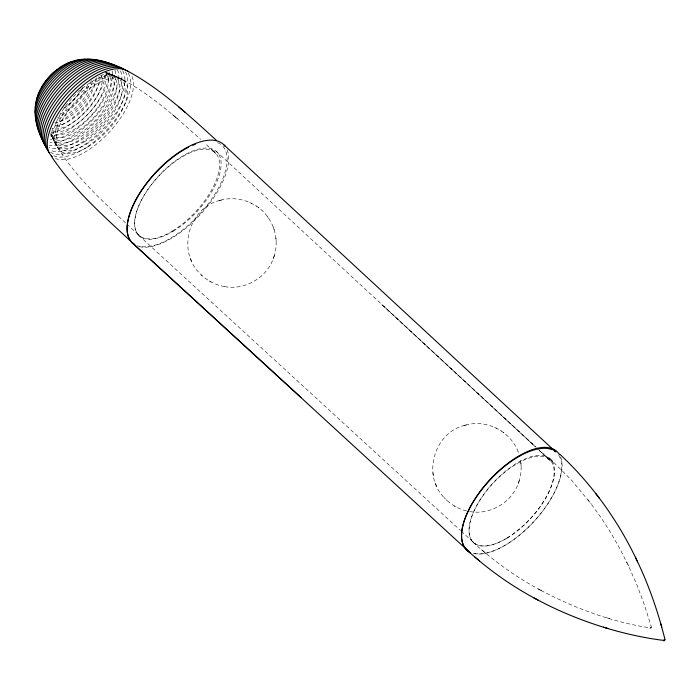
<?xml version="1.0" encoding="UTF-8"?>
<svg xmlns="http://www.w3.org/2000/svg" width="700" height="700" viewBox="0 0 700 700"><rect width="100%" height="100%" fill="white"/><g stroke="black" fill="none" stroke-linecap="round" stroke-linejoin="round"><path stroke-width="0.53" stroke-dasharray="3.5 2.62" d="M273.875 257.005C278.364 243.985 276.185 228.9 268.205 217.665M518.831 481.915C521.456 474.267 521.815 465.894 520.03 458.019M224.674 286.615C245.35 290.474 267.479 277.252 273.814 257.189M469.63 511.525C490.306 515.384 512.444 502.154 518.77 482.09M273.306 258.668L274.374 255.509M518.271 483.577L519.339 480.419M219.957 200.393C188.659 207.629 176.776 251.309 199.911 273.464M464.914 425.303C433.624 432.539 421.733 476.219 444.868 498.365M220.596 200.218C238.516 195.151 259.026 203.053 268.993 218.794M465.561 425.127C487.113 418.854 511.875 432.031 518.7 453.434L518.184 451.955M219.048 200.646L221.436 199.99M464.004 425.547L466.401 424.891M224.691 286.624C214.874 285.04 205.713 279.965 199.054 272.598M466.498 510.886C457.87 508.847 449.969 504.061 444.01 497.508M540.995 590.424C575.216 608.51 613.183 622.501 651.131 628.014C651.805 625.012 649.075 631.251 649.661 626.78L651.438 627.235L644.63 605.5L637.053 585.27L628.539 565.906L619.71 548.38L610.855 532.875L601.335 518.035L589.733 502.014M606.515 617.689L610.47 618.887M104.676 72.118L119.009 77.971L114.564 75.793M106.636 72.712L111.064 74.603L108.981 73.64M116.926 76.877L115.482 76.221L121.599 79.223L118.046 77.42C139.528 87.771 158.401 102.672 176.505 118.02M251.081 203.096L251.632 203.359M496.037 427.998L496.597 428.269M249.681 202.449L250.171 202.676M494.646 427.35L495.136 427.586M472.841 541.949C493.202 560.718 515.865 577.01 540.304 590.048M538.396 589.024L542.876 591.43M209.195 280.936L209.86 281.312M210.595 281.724L211.199 282.065M454.16 505.838L454.816 506.214M455.56 506.634L456.155 506.966M258.283 207.463L259.079 208.023M503.248 432.373L504.044 432.933M255.771 205.686L256.445 206.176M500.727 430.596L501.41 431.078M172.384 114.529L174.282 116.139M176.82 118.291L200.594 139.309M481.556 549.684L483.481 551.32M483.752 551.548L485.677 553.175M174.606 116.401L178.727 119.91M214.436 152.058L211.654 149.607L215.819 153.326L204.925 143.273M549.447 458.211L571.148 479.745L591.15 503.869M550.839 459.48L552.886 461.352M138.407 234.754L127.663 224.884M138.801 235.392L460.469 530.469M461.274 531.204L474.162 543.034M474.233 543.226L475.064 543.988M216.09 151.148L536.2 447.309M537.005 448.052L549.001 459.148M381.771 304.57L535.325 446.775M539.324 450.476L551.32 461.589L539.298 450.433M383.714 306.215L536.086 447.466M125.51 222.889C98.402 197.173 69.737 171.316 52.246 137.76L52.745 138.731L50.794 134.855L51.529 136.141L51.012 135.24M446.276 499.774L447.046 500.561M201.311 274.873L202.081 275.651M587.947 499.704L589.383 501.576M267.321 216.396L268.074 217.481M55.405 143.798L54.486 142.17M626.57 561.82L627.244 563.211M627.891 564.567L628.539 565.906M435.435 483.376L436.616 486.22M190.479 258.466L191.66 261.319M273.219 227.045L274.251 230.029M432.898 472.657L433.352 475.808M520.852 462.752L521.106 465.99M275.887 237.843L276.15 241.089M560.63 457.03A66.728 30.363 -47.6 0 1 534.669 520.73A66.728 30.363 -47.6 0 1 473.279 553.376M227.115 149.861A67.121 30.678 -47.3 0 1 200.944 213.885A67.121 30.678 -47.3 0 1 138.976 246.523M558.766 455.227A66.176 30.24 -47.3 0 1 536.436 518.7A66.176 30.24 -47.3 0 1 473.244 553.227M83.011 87.413A35.508 16.223 -47.4 0 1 63.665 108.649M91.429 80.64A38.833 17.736 -47.4 0 1 57.645 117.714M96.933 77.586A41.562 18.979 -47.4 0 1 55.064 123.532M101.456 75.845A43.881 20.046 -47.4 0 1 52.325 128.599M105.438 74.821A45.903 20.965 -47.4 0 1 51.634 132.589M109.034 71.82A47.679 21.779 -47.4 0 1 89.793 112.184A47.679 21.779 -47.4 0 1 50.96 136.246M112.157 70.98A49.271 22.505 -47.4 0 1 92.522 114.643A49.271 22.505 -47.4 0 1 50.356 139.562M114.966 70.28A50.706 23.161 -47.4 0 1 95.2 117.058A50.706 23.161 -47.4 0 1 49.831 142.546M117.442 69.72A52.01 23.756 -47.4 0 1 97.825 119.438A52.01 23.756 -47.4 0 1 49.411 145.206M120.479 70.928A53.191 24.299 -47.4 0 1 99.129 123.183A53.191 24.299 -47.4 0 1 49.131 147.543M122.561 70.586A54.276 24.789 -47.4 0 1 102.961 124.093A54.276 24.789 -47.4 0 1 50.636 150.377M125.44 71.89A55.274 25.244 -47.4 0 1 104.142 127.837A55.274 25.244 -47.4 0 1 50.531 152.32M128.258 73.246A56.192 25.664 -47.4 0 1 107.966 128.643A56.192 25.664 -47.4 0 1 53.804 155.855M131.959 76.37A57.033 26.049 -47.4 0 1 109.06 132.388A57.033 26.049 -47.4 0 1 55.458 158.515M222.941 146.431A66.141 30.214 -47.4 0 1 202.457 211.032A66.141 30.214 -47.4 0 1 137.322 245.7M217.639 142.678A66.141 30.214 -47.4 0 1 221.401 144.926M100.397 75.53A44.791 20.457 -47.4 0 1 117.364 98.131A44.791 20.457 -47.4 0 1 75.757 142.8A44.791 20.457 -47.4 0 1 52.859 126.578M105.901 73.22A43.794 20.002 -47.4 0 1 98.157 122.124A43.794 20.002 -47.4 0 1 50.759 132.431M106.566 72.686A42.7 19.504 -47.4 0 1 96.836 118.816A42.7 19.504 -47.4 0 1 50.706 134.662M106.531 72.896A41.519 18.961 -47.4 0 1 94.447 116.655A41.519 18.961 -47.4 0 1 51.091 134.409M105.779 73.763A40.232 18.375 -47.4 0 1 91.079 115.544A40.232 18.375 -47.4 0 1 50.977 132.597M104.282 75.197A38.824 17.736 -47.4 0 1 88.699 113.33A38.824 17.736 -47.4 0 1 52.203 131.11M101.728 75.731A37.275 17.027 -47.4 0 1 86.301 111.099A37.275 17.027 -47.4 0 1 52.509 128.581M98.928 76.414A35.56 16.24 -47.4 0 1 84.752 107.922A35.56 16.24 -47.4 0 1 54.32 125.895M95.891 78.663A33.644 15.365 -47.4 0 1 81.48 106.593A33.644 15.365 -47.4 0 1 54.889 122.684M92.216 81.086A31.465 14.368 -47.4 0 1 56.998 118.913M87.439 85.076A28.928 13.213 -47.4 0 1 60.567 113.925M81.743 88.734A25.812 11.795 -47.4 0 1 63.788 108.01M111.668 74.646L110.285 74.007L113.75 75.652L111.668 74.646M114.31 75.723L112.901 75.075L116.393 76.781L114.31 75.723M123.471 80.159L120.575 78.68L125.422 81.2L123.471 80.159M507.054 538.099A56.788 25.839 -47.6 0 0 551.066 459.734A56.788 25.839 -47.6 0 0 477.391 504.306A56.788 25.839 -47.6 0 0 507.054 538.099M506.861 538.116A56.236 25.699 -47.3 0 0 550.559 460.617A56.236 25.699 -47.3 0 0 477.339 504.534A56.236 25.699 -47.3 0 0 506.861 538.116M173.058 231.297A57.181 26.136 -47.3 0 0 217.49 152.495A57.181 26.136 -47.3 0 0 143.045 197.146A57.181 26.136 -47.3 0 0 173.058 231.297M172.34 231.079A56.201 25.655 -47.4 0 0 216.046 153.58A56.201 25.655 -47.4 0 0 142.957 197.461A56.201 25.655 -47.4 0 0 172.34 231.079M87.955 146.834A47.381 21.639 -47.4 0 0 124.766 81.532A47.381 21.639 -47.4 0 0 63.096 118.554A47.381 21.639 -47.4 0 0 87.955 146.834M85.969 144.428A46.585 21.28 -47.4 0 0 122.159 80.22A46.585 21.28 -47.4 0 0 61.539 116.62A46.585 21.28 -47.4 0 0 85.969 144.428M84.009 141.986A45.727 20.886 -47.4 0 0 119.525 78.96A45.727 20.886 -47.4 0 0 60.025 114.686A45.727 20.886 -47.4 0 0 84.009 141.986"/><path stroke-width="1.05" d="M663.819 640.92C665.761 640.369 664.633 638.225 663.626 640.413C621.101 635.093 575.295 620.2 536.121 599.077M603.4 627.121L607.836 628.469M468.291 551.25C488.749 569.774 511.385 585.918 535.762 598.876M533.461 597.642L538.396 600.294M126.656 70.551C160.221 88.392 188.143 114.686 216.081 140.044M178.605 106.794L180.845 108.684M474.941 557.095L479.465 560.919M180.854 108.692L185.343 112.499M467.653 550.664L470.558 553.184L466.016 549.168M301.201 397.679L131.635 242.261L468.02 550.804M129.5 240.074C101.413 214.104 72.572 188.151 51.231 156.1M224.114 145.049L555.258 451.491M559.738 454.16C591.622 483.84 617.514 519.811 636.282 559.081M595.674 493.456L597.371 495.679M597.494 495.827L599.183 498.032M636.755 560.096C649.005 585.497 658.245 612.281 665 639.642M635.416 557.296L637.595 561.837M661.754 627.226L660.756 623.683M469.079 551.635A66.728 30.363 -47.6 0 1 490.079 479.526A66.728 30.363 -47.6 0 1 559.247 454.326M469.061 551.486A66.176 30.24 -47.3 0 1 483.718 487.104A66.176 30.24 -47.3 0 1 552.142 449.715M554.137 450.713A66.176 30.24 -47.3 0 1 555.905 451.972M134.732 244.764A67.121 30.678 -47.3 0 1 155.347 172.839A67.121 30.678 -47.3 0 1 225.304 146.51M134.627 244.422A66.141 30.214 -47.4 0 1 136.518 198.739A66.141 30.214 -47.4 0 1 188.545 147.263M192.841 145.276A66.141 30.214 -47.4 0 1 195.361 144.261M41.422 88.13A24.964 11.401 -47.4 0 1 56.796 69.904M59.491 68.084A24.964 11.401 -47.4 0 1 62.151 66.587M36.435 103.556A31.229 14.263 -47.4 0 1 48.291 77.954A31.229 14.263 -47.4 0 1 73.098 61.521M35.376 107.922A35.508 16.223 -47.4 0 1 50.558 76.93A35.508 16.223 -47.4 0 1 80.089 59.911M35.236 113.295A38.833 17.736 -47.4 0 1 52.596 76.869A38.833 17.736 -47.4 0 1 86.853 59.658M35.718 118.44A41.562 18.979 -47.4 0 1 52.92 79.004A41.562 18.979 -47.4 0 1 90.606 59.509M37.424 124.679A43.881 20.046 -47.4 0 1 53.27 81.41A43.881 20.046 -47.4 0 1 95.576 60.165M38.159 128.074A45.903 20.965 -47.4 0 1 55.843 81.611A45.903 20.965 -47.4 0 1 100.362 61.285M39.06 131.303A47.679 21.779 -47.4 0 1 57.426 83.038A47.679 21.779 -47.4 0 1 103.679 61.924M41.072 135.713A49.271 22.505 -47.4 0 1 57.881 85.829A49.271 22.505 -47.4 0 1 106.864 62.711M42.245 138.74A50.706 23.161 -47.4 0 1 60.769 86.074A50.706 23.161 -47.4 0 1 111.317 64.575M43.514 141.671A52.01 23.756 -47.4 0 1 62.519 87.649A52.01 23.756 -47.4 0 1 114.354 65.608M44.861 144.524A53.191 24.299 -47.4 0 1 64.295 89.276A53.191 24.299 -47.4 0 1 117.32 66.719M47.547 148.531A54.276 24.789 -47.4 0 1 64.803 92.348A54.276 24.789 -47.4 0 1 120.216 67.918M47.758 150.01A55.274 25.244 -47.4 0 1 67.953 92.601A55.274 25.244 -47.4 0 1 123.051 69.169M49.297 152.67A56.192 25.664 -47.4 0 1 69.825 94.308A56.192 25.664 -47.4 0 1 125.834 70.49M52.211 156.572A57.033 26.049 -47.4 0 1 70.341 97.536A57.033 26.049 -47.4 0 1 128.564 71.855"/></g></svg>
